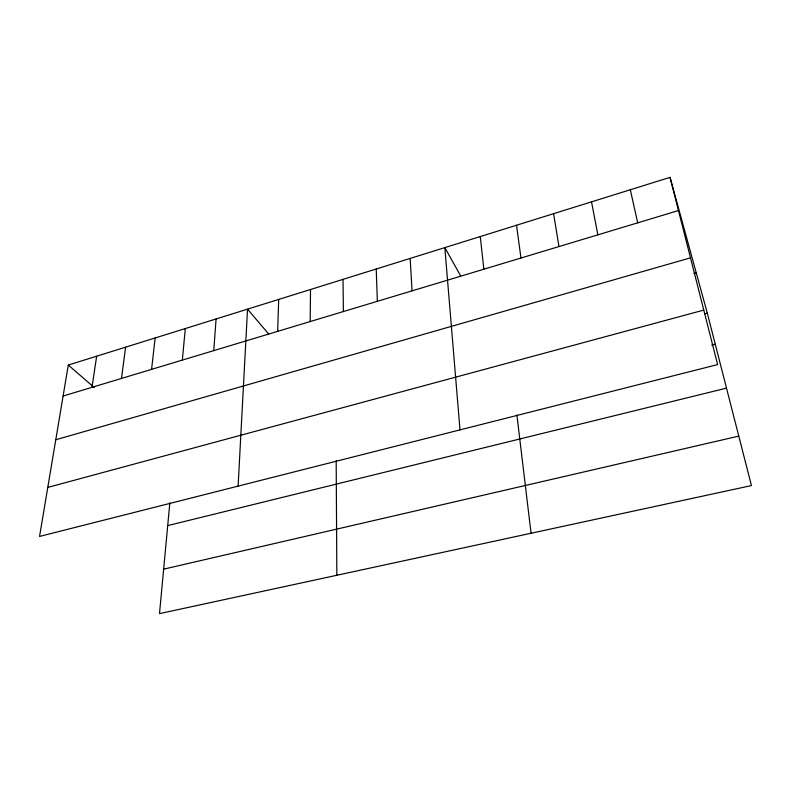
<?xml version="1.0" encoding="UTF-8"?>
<svg xmlns="http://www.w3.org/2000/svg" width="791" height="791" viewBox="0 0 791 791"><rect width="100%" height="100%" fill="white"/><g stroke="black" fill="none" stroke-linecap="round" stroke-linejoin="round"><path stroke-width="1.19" d="M310.171 321.561L310.527 289.496M277.661 331.36L278.699 299.423M238.111 486.119L247.534 309.152L268.574 333.901M213.748 350.631L216.091 318.961M182.335 360.093L185.302 328.562M169.838 502.888L159.495 613.638L751.45 485.575L707.312 313.157L670.046 177.362L68.293 365.056L39.55 536.446L717.625 364.582L670.046 177.362M151.585 369.367L155.145 337.965M121.478 378.444L125.601 347.18M91.983 387.333L96.66 356.207M63.102 396.034L678.48 210.544M55.766 439.756L690.503 257.846M693.964 273.607L696.278 272.954M47.776 487.414L703.782 310.092M704.939 313.79L707.312 313.157M711.752 345.133L715.262 344.223M167.712 525.6L726.504 388.134M163.648 569.164L738.784 436.108M68.293 365.056L94.287 387.541M460.688 275.97L444.829 247.613L459.996 429.879M630.318 189.751L637.694 222.835M591.52 201.853L597.867 234.838M553.591 213.689L558.97 246.565M516.523 225.247L520.972 258.014M516.899 415.008L531.058 533.253M480.275 236.549L483.835 269.207M410.163 258.42L412.052 290.851M376.229 269.009L377.347 301.312M343.027 279.361L343.393 311.545M336.175 460.708L336.847 575.275"/></g></svg>
